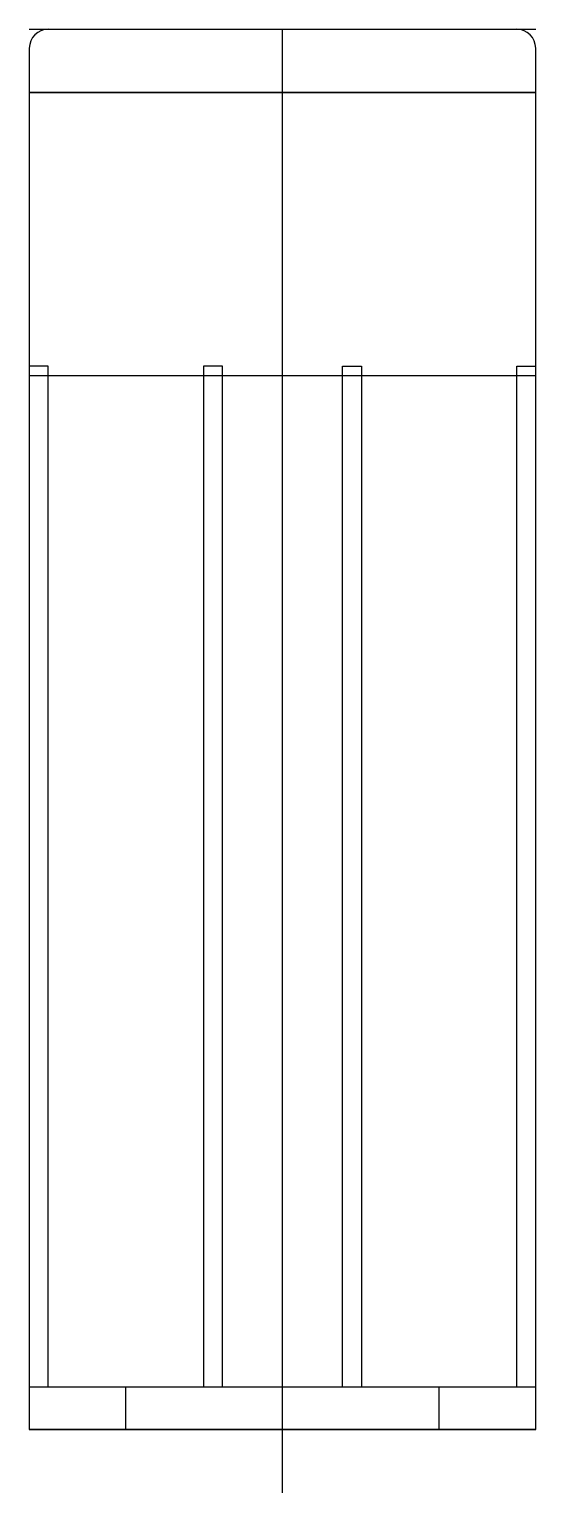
# Model space of a CAD drawing. Extents: x -40 to 40, y -10 to 222.
import ezdxf

# ---------------------------------------------------------------- set-up
doc = ezdxf.new("R2010")
doc.units = 0
doc.layers.get('0').update_dxf_attribs({"linetype": 'CONTINUOUS'})

msp = doc.modelspace()

# ---------------------------------------------------------------- linework, layer by layer
at = {"linetype": 'CONTINUOUS'}
for p, q in [((-40, 221.5), (40, 221.5)), ((-37, 221.5), (37, 221.5)), ((0, -10), (0, 221.5)), ((-40, 218.5), (-40, 0)), ((40, 0), (40, 218.5)), ((40, 211.5), (-40, 211.5)), ((-40, 211.5), (40, 211.5)), ((-37, 168.2), (-40, 168.2)), ((40, 166.7), (-40, 166.7)), ((-37, 6.7), (-37, 168.2)), ((-12.5, 166.7), (-37, 166.7)), ((-12.5, 168.2), (-12.5, 6.7)), ((-9.5, 168.2), (-12.5, 168.2)), ((-9.5, 6.7), (-9.5, 168.2)), ((9.5, 166.7), (-9.5, 166.7)), ((9.5, 168.2), (12.5, 168.2)), ((9.5, 6.7), (9.5, 168.2)), ((12.5, 168.2), (12.5, 6.7)), ((37, 166.7), (12.5, 166.7)), ((37, 6.7), (37, 168.2)), ((37, 168.2), (40, 168.2)), ((40, 6.7), (-40, 6.7)), ((-24.75, 0), (-24.75, 6.7)), ((24.75, 0), (24.75, 6.7)), ((40, 0), (-40, 0)), ((-40, 0), (40, 0)), ((-40, 0), (40, 0))]:
    msp.add_line(p, q, dxfattribs=at)
for centre, start, end in [((-37, 218.5), 90, 180), ((37, 218.5), 0, 90)]:
    msp.add_arc(centre, 3, start, end, dxfattribs=at)

doc.saveas('drawing.dxf')
